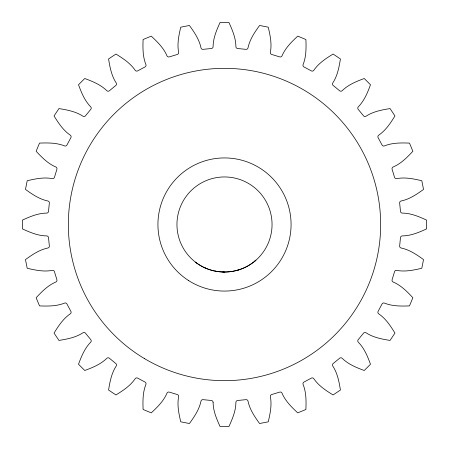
<?xml version="1.0" encoding="UTF-8"?>
<svg xmlns="http://www.w3.org/2000/svg" width="449" height="449" viewBox="0 0 449 449"><rect width="100%" height="100%" fill="white"/><g stroke="black" fill="none" stroke-linecap="round" stroke-linejoin="round"><path stroke-width="0.67" d="M255.964 260.123C239.648 275.13 212.686 276.012 195.427 262.098M254.763 261.178L255.24 260.762M237.56 270.197L239.289 269.692M230.247 271.696L232.122 271.415M222.659 271.993L224.556 272.049M215.273 271.14L217.075 271.443M204.188 267.492L205.563 268.092M196.134 262.648L196.6 263.007M213.095 402.456C213.185 410.93 216.603 418.968 220.083 426.55L228.917 426.55C232.397 418.968 235.815 410.93 235.905 402.456A1.869 1.869 0 0 1 237.644 400.474L245.94 399.661A1.869 1.869 0 0 1 248.033 401.26C249.773 409.555 254.695 416.767 259.584 423.53L268.249 421.807C270.18 413.686 271.965 405.138 270.405 396.815A1.869 1.869 0 0 1 271.724 394.531L279.699 392.112A1.869 1.869 0 0 1 282.067 393.273C285.39 401.069 291.626 407.181 297.743 412.861L305.904 409.482C306.212 401.142 306.297 392.409 303.137 384.546A1.869 1.869 0 0 1 303.99 382.048L311.337 378.12A1.869 1.869 0 0 1 313.885 378.799C318.667 385.798 325.974 390.579 333.079 394.952L340.426 390.046C339.102 381.807 337.485 373.226 332.849 366.131A1.869 1.869 0 0 1 333.197 363.516L339.635 358.229A1.869 1.869 0 0 1 342.273 358.397C348.323 364.324 356.422 367.591 364.246 370.492L370.492 364.246C367.591 356.422 364.324 348.323 358.397 342.273A1.869 1.869 0 0 1 358.229 339.635L363.516 333.197A1.869 1.869 0 0 1 366.131 332.849C373.226 337.485 381.807 339.102 390.046 340.426L394.952 333.079C390.579 325.974 385.798 318.667 378.799 313.885A1.869 1.869 0 0 1 378.12 311.337L382.048 303.99A1.869 1.869 0 0 1 384.546 303.137C392.409 306.297 401.142 306.212 409.482 305.904L412.861 297.743C407.181 291.626 401.069 285.39 393.273 282.067A1.869 1.869 0 0 1 392.112 279.699L394.531 271.724A1.869 1.869 0 0 1 396.815 270.405C405.138 271.965 413.686 270.18 421.807 268.249L423.53 259.584C416.767 254.695 409.555 249.773 401.26 248.033A1.869 1.869 0 0 1 399.661 245.94L400.474 237.644A1.869 1.869 0 0 1 402.456 235.905C410.93 235.815 418.968 232.397 426.55 228.917L426.55 220.083C418.968 216.603 410.93 213.185 402.456 213.095A1.869 1.869 0 0 1 400.474 211.356L399.661 203.06A1.869 1.869 0 0 1 401.26 200.967C409.555 199.227 416.767 194.305 423.53 189.416L421.807 180.751C413.686 178.82 405.138 177.035 396.815 178.595A1.869 1.869 0 0 1 394.531 177.276L392.112 169.301A1.869 1.869 0 0 1 393.273 166.933C401.069 163.61 407.181 157.374 412.861 151.257L409.482 143.096C401.142 142.788 392.409 142.703 384.546 145.863A1.869 1.869 0 0 1 382.048 145.01L378.12 137.663A1.869 1.869 0 0 1 378.799 135.115C385.798 130.333 390.579 123.026 394.952 115.921L390.046 108.574C381.807 109.898 373.226 111.515 366.131 116.151A1.869 1.869 0 0 1 363.516 115.803L358.229 109.365A1.869 1.869 0 0 1 358.397 106.727C364.324 100.677 367.591 92.578 370.492 84.754L364.246 78.508C356.422 81.409 348.323 84.676 342.273 90.603A1.869 1.869 0 0 1 339.635 90.771L333.197 85.484A1.869 1.869 0 0 1 332.849 82.869C337.485 75.774 339.102 67.193 340.426 58.954L333.079 54.048C325.974 58.421 318.667 63.202 313.885 70.201A1.869 1.869 0 0 1 311.337 70.88L303.99 66.952A1.869 1.869 0 0 1 303.137 64.454C306.297 56.591 306.212 47.858 305.904 39.518L297.743 36.139C291.626 41.819 285.39 47.931 282.067 55.727A1.869 1.869 0 0 1 279.699 56.888L271.724 54.469A1.869 1.869 0 0 1 270.405 52.185C271.965 43.862 270.18 35.314 268.249 27.193L259.584 25.47C254.695 32.233 249.773 39.445 248.033 47.74A1.869 1.869 0 0 1 245.94 49.339L237.644 48.526A1.869 1.869 0 0 1 235.905 46.544C235.815 38.07 232.397 30.032 228.917 22.45L220.083 22.45C216.603 30.032 213.185 38.07 213.095 46.544A1.869 1.869 0 0 1 211.356 48.526L203.06 49.339A1.869 1.869 0 0 1 200.967 47.74C199.227 39.445 194.305 32.233 189.416 25.47L180.751 27.193C178.82 35.314 177.035 43.862 178.595 52.185A1.869 1.869 0 0 1 177.276 54.469L169.301 56.888A1.869 1.869 0 0 1 166.933 55.727C163.61 47.931 157.374 41.819 151.257 36.139L143.096 39.518C142.788 47.858 142.703 56.591 145.863 64.454A1.869 1.869 0 0 1 145.01 66.952L137.663 70.88A1.869 1.869 0 0 1 135.115 70.201C130.333 63.202 123.026 58.421 115.921 54.048L108.574 58.954C109.898 67.193 111.515 75.774 116.151 82.869A1.869 1.869 0 0 1 115.803 85.484L109.365 90.771A1.869 1.869 0 0 1 106.727 90.603C100.677 84.676 92.578 81.409 84.754 78.508L78.508 84.754C81.409 92.578 84.676 100.677 90.603 106.727A1.869 1.869 0 0 1 90.771 109.365L85.484 115.803A1.869 1.869 0 0 1 82.869 116.151C75.774 111.515 67.193 109.898 58.954 108.574L54.048 115.921C58.421 123.026 63.202 130.333 70.201 135.115A1.869 1.869 0 0 1 70.88 137.663L66.952 145.01A1.869 1.869 0 0 1 64.454 145.863C56.591 142.703 47.858 142.788 39.518 143.096L36.139 151.257C41.819 157.374 47.931 163.61 55.727 166.933A1.869 1.869 0 0 1 56.888 169.301L54.469 177.276A1.869 1.869 0 0 1 52.185 178.595C43.862 177.035 35.314 178.82 27.193 180.751L25.47 189.416C32.233 194.305 39.445 199.227 47.74 200.967A1.869 1.869 0 0 1 49.339 203.06L48.526 211.356A1.869 1.869 0 0 1 46.544 213.095C38.07 213.185 30.032 216.603 22.45 220.083L22.45 228.917C30.032 232.397 38.07 235.815 46.544 235.905A1.869 1.869 0 0 1 48.526 237.644L49.339 245.94A1.869 1.869 0 0 1 47.74 248.033C39.445 249.773 32.233 254.695 25.47 259.584L27.193 268.249C35.314 270.18 43.862 271.965 52.185 270.405A1.869 1.869 0 0 1 54.469 271.724L56.888 279.699A1.869 1.869 0 0 1 55.727 282.067C47.931 285.39 41.819 291.626 36.139 297.743L39.518 305.904C47.858 306.212 56.591 306.297 64.454 303.137A1.869 1.869 0 0 1 66.952 303.99L70.88 311.337A1.869 1.869 0 0 1 70.201 313.885C63.202 318.667 58.421 325.974 54.048 333.079L58.954 340.426C67.193 339.102 75.774 337.485 82.869 332.849A1.869 1.869 0 0 1 85.484 333.197L90.771 339.635A1.869 1.869 0 0 1 90.603 342.273C84.676 348.323 81.409 356.422 78.508 364.246L84.754 370.492C92.578 367.591 100.677 364.324 106.727 358.397A1.869 1.869 0 0 1 109.365 358.229L115.803 363.516A1.869 1.869 0 0 1 116.151 366.131C111.515 373.226 109.898 381.807 108.574 390.046L115.921 394.952C123.026 390.579 130.333 385.798 135.115 378.799A1.869 1.869 0 0 1 137.663 378.12L145.01 382.048A1.869 1.869 0 0 1 145.863 384.546C142.703 392.409 142.788 401.142 143.096 409.482L151.257 412.861C157.374 407.181 163.61 401.069 166.933 393.273A1.869 1.869 0 0 1 169.301 392.112L177.276 394.531A1.869 1.869 0 0 1 178.595 396.815C177.035 405.138 178.82 413.686 180.751 421.807L189.416 423.53C194.305 416.767 199.227 409.555 200.967 401.26A1.869 1.869 0 0 1 203.06 399.661L211.356 400.474A1.869 1.869 0 0 1 213.095 402.456M144.634 358.695A156.162 156.162 0 0 0 380.651 226.565A156.162 156.162 0 0 0 148.215 88.24A156.162 156.162 0 0 0 144.634 358.695M188.485 280.49A66.575 66.575 0 0 0 290.997 227.694A66.575 66.575 0 0 0 194.019 165.316A66.575 66.575 0 0 0 188.485 280.49M200.725 265.679A47.555 47.555 0 0 0 272.055 224.5A47.555 47.555 0 0 0 200.725 183.321A47.555 47.555 0 0 0 200.725 265.679"/></g></svg>
